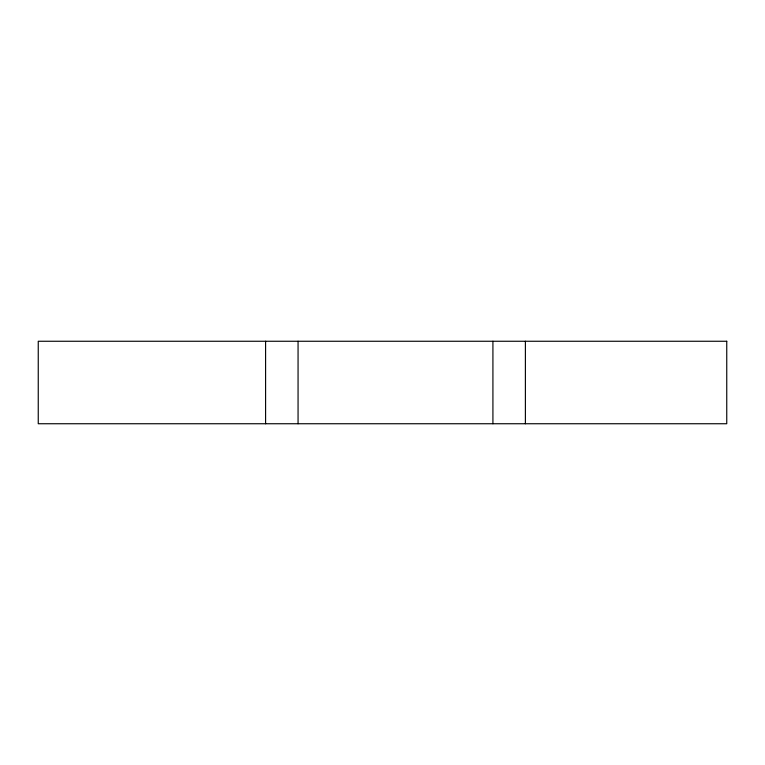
<?xml version="1.0" encoding="UTF-8"?>
<svg xmlns="http://www.w3.org/2000/svg" width="765" height="765" viewBox="0 0 765 765"><rect width="100%" height="100%" fill="white"/><g stroke="black" fill="none" stroke-linecap="round" stroke-linejoin="round"><path stroke-width="1.15" d="M525.392 341.257L525.392 423.743M492.918 341.257L492.918 423.743M298.063 341.257L298.063 423.743M265.589 341.257L265.589 423.743M726.75 341.257L38.25 341.257L38.25 423.743L726.75 423.743L726.75 341.257"/></g></svg>
